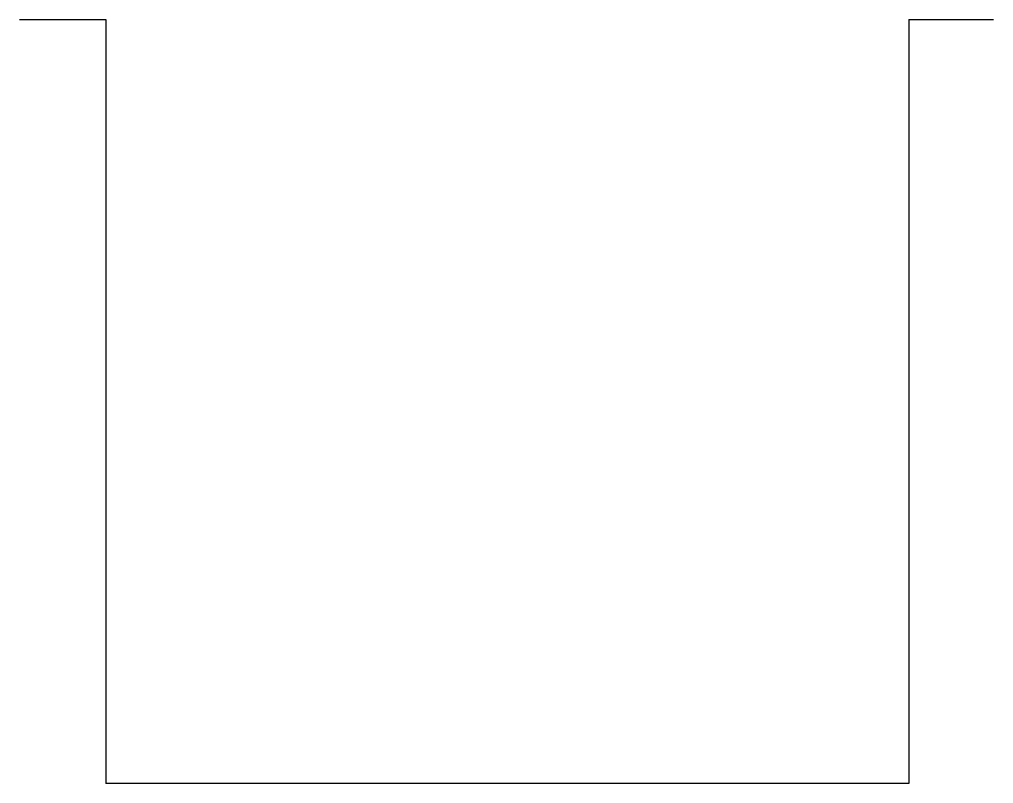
# Model space of a CAD drawing. Header units: millimetres. Extents: x 0 to 1, y 0 to 0.78.
import ezdxf

# ---------------------------------------------------------------- set-up
doc = ezdxf.new("R2010")
doc.units = ezdxf.units.MM

msp = doc.modelspace()

# ---------------------------------------------------------------- linework, layer by layer
for p, q in [((0, 0.7846), (0.0886, 0.7846)), ((0.0886, 0.7846), (0.0886, 0)), ((0.913, 0.7846), (0.913, 0)), ((0.913, 0.7846), (1, 0.7846)), ((0.913, 0), (0.0886, 0))]:
    msp.add_line(p, q)

doc.saveas('drawing.dxf')
